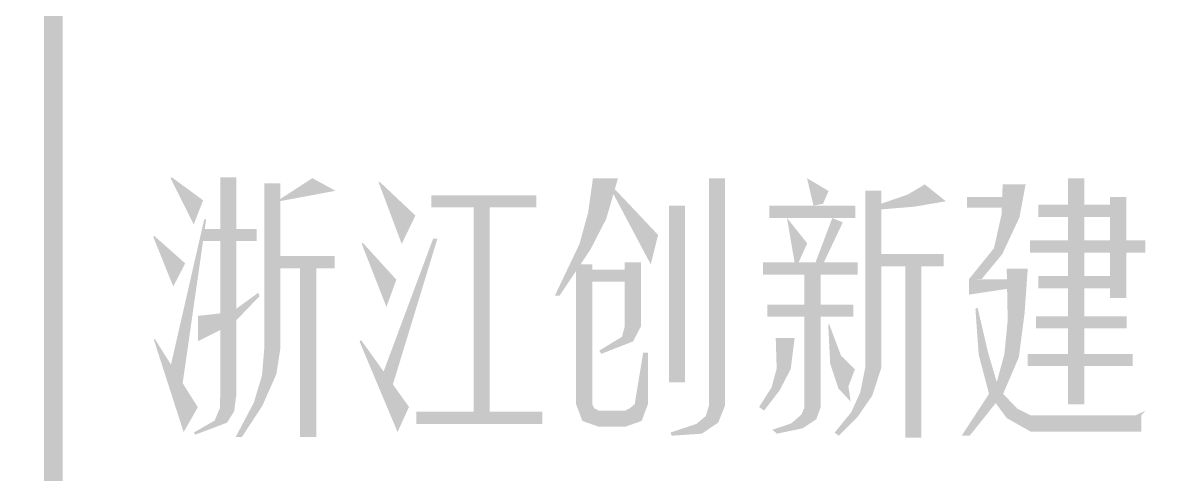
# Model space of a CAD drawing. Extents: x -202236 to 1002404, y -663931 to 1550022.
# Drawn here: x 13543.7 to 13788.2, y -354469.6 to -354372.8 of the extents above; entities that cross this region are included whole.
import ezdxf
from ezdxf.enums import TextEntityAlignment as Align

# ---------------------------------------------------------------- set-up
doc = ezdxf.new("R2010")
doc.units = 0
doc.layers.add('0-cxFrame', color=155, linetype='Continuous')
doc.layers.add('0-cxText', color=131, linetype='Continuous', lineweight=25)
doc.styles.add('cx_tuming', font='simhei.ttf')
doc.styles.add('cx_tuqian1', font='')
doc.styles.add('黑体', font='simhei.ttf', dxfattribs={"height": 12})
doc.styles.get('cx_tuqian1').set_extended_font_data('SimSun')

# ---------------------------------------------------------------- blocks, each defined once
blk = doc.blocks.new('zjcx_TT(Dragon)')
at = {"color": 7}
for points, const_width in [([(-6530.3, -3023), (-6530.3, -3603.8)], 43.3), ([(-6412.2, -3039.7), (-6412.2, -3479.4)], 43.3), ([(-4256.2, -3025.6), (-4256.2, -3631.7)], 43.3), ([(-4800.2, -3059.5), (-4800.2, -3533.1)], 43.3), ([(-4143.5, -3076.2), (-4143.5, -3346.9)], 43.3), ([(-5986.3, -3087.6), (-5704.6, -3087.6)], 32.5), ([(-5850.9, -3087.6), (-5850.9, -3668.4)], 43.3), ([(-5327, -3099.1), (-5327, -3572.7)], 43.3), ([(-5079.2, -3115.8), (-4848.2, -3115.8)], 32.5), ([(-4357.9, -3113.2), (-4143.5, -3113.2)], 32.5), ([(-6599.7, -3177.9), (-6454.2, -3177.9)], 32.5), ([(-4380.3, -3208.7), (-4070.5, -3208.7)], 32.5), ([(-6412.2, -3250.9), (-6245.5, -3250.9)], 32.5), ([(-6316.2, -3250.9), (-6316.2, -3719.3)], 43.3), ([(-5576, -3256.6), (-5576, -3631.7)], 43.3), ([(-5445.4, -3250.9), (-5445.4, -3423.4)], 43.3), ([(-4800.2, -3245.4), (-4611.4, -3245.4)], 32.5), ([(-4693, -3245.4), (-4693, -3721.9)], 43.3), ([(-5095.9, -3267.9), (-4842.4, -3267.9)], 32.5), ([(-4963.6, -3263.5), (-4963.6, -3641.4)], 43.3), ([(-5576, -3287), (-5445.4, -3287)], 32.5), ([(-4357.9, -3304.6), (-4143.5, -3304.6)], 32.5), ([(-5085, -3381), (-4853.9, -3381)], 32.5), ([(-4363.6, -3412.1), (-4121.1, -3412.1)], 32.5), ([(-4386, -3513.3), (-4104.4, -3513.3)], 32.5), ([(-6025.9, -3668.4), (-5688, -3668.4)], 32.5), ([(-5537.3, -3670.4), (-5465.2, -3670.4)], 43.3), ([(-4378.7, -3683.6), (-4081.4, -3683.6)], 43.3)]:
    blk.add_lwpolyline(points, dxfattribs=dict(at, const_width=const_width))
for points in [[(-6682.6, -3023), (-6685.2, -3025.6), (-6598.1, -3085), (-6623.2, -3149.7)], [(-6305, -3025.6), (-6397.5, -3085.6), (-6242.9, -3059.5), (-6397.4, -3088.3)], [(-5552.3, -3025.6), (-5565.4, -3118.4), (-5485.1, -3025.6), (-5516.7, -3134.6)], [(-5197.7, -3025.6), (-5241, -3025.6), (-5197.7, -3634.8), (-5241, -3634.8)], [(-4920.3, -3060.1), (-4978.1, -3025.6), (-4935.3, -3094.4), (-4960.8, -3099.1)], [(-6028.6, -3125.7), (-6124.5, -3035.5), (-6065.3, -3201.9), (-6127.7, -3035.5)], [(-5377.6, -3177.9), (-5493.6, -3055.1), (-5397.4, -3256.6), (-5497.4, -3068.1)], [(-4605.6, -3087.6), (-4662, -3042.3), (-4689.9, -3102), (-4707.9, -3069.4)], [(-4391.8, -3042.3), (-4453.3, -3042.3), (-4408.2, -3130.6), (-4456.1, -3122)], [(-4707.9, -3069.4), (-4782.7, -3095.4), (-4689.9, -3102), (-4786.9, -3110.1)], [(-4453.3, -3076.2), (-4549.3, -3076.2), (-4455.4, -3104.3), (-4549.3, -3104.3)], [(-6589.8, -3135.6), (-6595, -3135.6), (-6652.9, -3575.4), (-6684.3, -3525.5)], [(-5516.7, -3134.6), (-5565.4, -3118.4), (-5559.4, -3217.5), (-5588.6, -3202.4)], [(-4977.5, -3200.3), (-5031.8, -3132.5), (-5000.5, -3250.9), (-5011.6, -3250.9)], [(-4882.1, -3144), (-4910.3, -3132.5), (-4932.7, -3250.9), (-4955.1, -3250.9)], [(-4408.2, -3130.6), (-4456.1, -3122), (-4454.2, -3228.9), (-4476.6, -3213.4)], [(-6729.1, -3180.5), (-6731.7, -3183.1), (-6646.1, -3254), (-6678.2, -3316.1)], [(-6079.7, -3297.8), (-6169.9, -3198.7), (-6106.3, -3370.9), (-6172.5, -3201.9)], [(-5969.6, -3187.8), (-5981.1, -3187.8), (-6089, -3578.6), (-6113.9, -3543.9)], [(-5559.4, -3217.5), (-5588.6, -3202.4), (-5642.2, -3341.1), (-5654.8, -3341.1)], [(-4454.2, -3228.9), (-4476.6, -3213.4), (-4509.7, -3296.3), (-4543.6, -3296.3)], [(-4386, -3268.1), (-4442.4, -3268.1), (-4394.6, -3388.8), (-4439.8, -3406.8)], [(-4441.9, -3296.9), (-4543.6, -3296.3), (-4441.4, -3322.5), (-4543.6, -3337.8)], [(-6450, -3332.8), (-6517.1, -3381.6), (-6446.9, -3342.2), (-6517.8, -3415.8)], [(-6545.8, -3387.5), (-6612.2, -3394.9), (-6542.6, -3428.2), (-6612.2, -3462.7)], [(-4492.5, -3492.9), (-4520.6, -3372.7), (-4517.5, -3499.2), (-4526.4, -3376.3)], [(-4394.6, -3388.8), (-4439.8, -3406.8), (-4410, -3506), (-4448.8, -3498.2)], [(-4886.8, -3501.8), (-4918.6, -3417.3), (-4916, -3523.2), (-4921.2, -3417.3)], [(-5444.8, -3463.4), (-5474.6, -3450.9), (-5529.9, -3496.6), (-5535.6, -3488.2)], [(-5423.8, -3423.4), (-5467.1, -3423.4), (-5444.8, -3463.4), (-5474.6, -3450.9)], [(-6727.5, -3456.9), (-6730.4, -3458), (-6612.2, -3640), (-6650.4, -3706.6)], [(-6390.5, -3479.4), (-6433.8, -3479.4), (-6401.4, -3550.5), (-6440.2, -3555.1)], [(-6045.8, -3639), (-6174.1, -3459.9), (-6076.5, -3706.3), (-6178.3, -3464)], [(-5011.4, -3454.3), (-5062, -3454.3), (-5021.8, -3537.4), (-5059.5, -3536.4)], [(-5417.6, -3493.4), (-5404.9, -3493.4), (-5440.4, -3631.7), (-5404.9, -3631.7)], [(-4849.6, -3538), (-4886.8, -3501.8), (-4893.6, -3590), (-4916, -3523.2)], [(-4469.1, -3572.3), (-4492.5, -3492.9), (-4489.9, -3604.1), (-4517.5, -3499.2)], [(-4410, -3506), (-4448.8, -3498.2), (-4452.1, -3604), (-4469.1, -3572.3)], [(-5021.8, -3537.4), (-5059.5, -3536.4), (-5052.1, -3595.4), (-5073.2, -3586.8)], [(-4867, -3584.3), (-4849.6, -3538), (-4861.2, -3624.3), (-4893.6, -3590)], [(-4778.5, -3533.1), (-4821.9, -3533.1), (-4803.1, -3608.6), (-4835.1, -3599.8)], [(-6401.4, -3550.5), (-6440.2, -3555.1), (-6439.2, -3636.1), (-6462, -3627.5)], [(-4452.1, -3604), (-4469.1, -3572.3), (-4541.7, -3716.2), (-4563.4, -3716.2)], [(-6508.7, -3603.8), (-6552, -3603.8), (-6514.8, -3650.7), (-6553.2, -3642.3)], [(-5052.1, -3595.4), (-5073.2, -3586.8), (-5093.3, -3648.9), (-5106.8, -3639.4)], [(-4803.1, -3608.6), (-4835.1, -3599.8), (-4842, -3665.2), (-4859.4, -3653.1)], [(-4413.9, -3643.8), (-4452.1, -3604), (-4442.4, -3669), (-4471.9, -3628.9)], [(-6439.2, -3636.1), (-6462, -3627.5), (-6493.8, -3719.3), (-6510.5, -3719.3)], [(-5554.3, -3631.7), (-5597.6, -3631.7), (-5548.9, -3642.8), (-5580.8, -3676.6)], [(-5440.4, -3631.7), (-5404.9, -3631.7), (-5453.7, -3642.8), (-5421.7, -3676.6)], [(-5197.7, -3634.8), (-5241, -3634.8), (-5216.2, -3680.9), (-5249.6, -3663.4)], [(-6514.8, -3650.7), (-6553.2, -3642.3), (-6534, -3681.4), (-6567.3, -3675.7)], [(-5548.9, -3642.8), (-5580.8, -3676.6), (-5537.3, -3648.7), (-5537.3, -3692)], [(-5453.7, -3642.8), (-5421.7, -3676.6), (-5465.2, -3648.7), (-5465.2, -3692)], [(-5216.2, -3680.9), (-5249.6, -3663.4), (-5260.5, -3710.9), (-5274.6, -3684.4)], [(-4953.5, -3672.4), (-4993.3, -3659.7), (-4989.6, -3696.3), (-5019.9, -3682.9)], [(-4942, -3641.4), (-4985.3, -3641.4), (-4953.5, -3672.4), (-4993.3, -3659.7)], [(-4842, -3665.2), (-4859.4, -3653.1), (-4893, -3716.2), (-4904.1, -3708)], [(-4377.2, -3661.9), (-4413.9, -3643.8), (-4378.1, -3705.2), (-4442.4, -3669)], [(-4081.4, -3661.9), (-4070.5, -3648.9), (-4081.4, -3705.2), (-4097, -3661.9)], [(-6534, -3681.4), (-6567.3, -3675.7), (-6618.8, -3713.2), (-6623.2, -3707.8)], [(-5260.5, -3710.9), (-5274.6, -3684.4), (-5341.1, -3716.2), (-5344.2, -3707.8)], [(-4989.6, -3696.3), (-5019.9, -3682.9), (-5058.6, -3710.8), (-5071.1, -3700.2)]]:
    blk.add_solid(points, dxfattribs=at)
at = {"layer": '0-cxFrame', "const_width": 30}
blk.add_lwpolyline([(-7000, -10200.2), (0, -10200.2), (0, 0), (-7000, 0)], close=True, dxfattribs=at)
blk = doc.blocks.new('zjcx_T2(Dragon)')
at = {"layer": '0-cxFrame', "const_width": 50}
blk.add_lwpolyline([(-7000, 40000), (0, 40000), (0, 0), (-7000, 0)], close=True, dxfattribs=at)
at = {"layer": '0-cxFrame'}
blk.add_blockref('zjcx_TT(Dragon)', (0, 40000), dxfattribs=at)
blk = doc.blocks.new('TK22.A2 L(Dragon)')
at = {"layer": '0-cxFrame', "const_width": 0.5}
for points in [[(-80, 10), (-574, 10), (-574, 410), (-80, 410)], [(-10, 10), (-80, 10), (-80, 410), (-10, 410)]]:
    blk.add_lwpolyline(points, close=True, dxfattribs=at)
at = {"layer": '0-cxFrame', "xscale": 0.01, "yscale": 0.01, "zscale": 0.01}
blk.add_blockref('zjcx_T2(Dragon)', (-10, 10), dxfattribs=at)
at = {"style": '黑体', "flags": 4}
blk.add_attdef('图幅', text='', height=3.3, dxfattribs=at).set_placement((-40, 3), align=Align.RIGHT)
at = {"layer": '0-cxText', "flags": 4}
for tag, height, style, p in [('建设单位', 3.5, 'cx_tuming', (-45, 240)), ('项目名称', 3.5, 'cx_tuming', (-45, 210)), ('子项名称', 3.5, 'cx_tuming', (-45, 180)), ('工程编号', 3.3, 'cx_tuqian1', (-35, 165)), ('图名1', 3.5, 'cx_tuming', (-45, 87)), ('图名2', 3.5, 'cx_tuming', (-45, 79)), ('图名3', 3.5, 'cx_tuming', (-45, 71)), ('出图日期', 3.3, 'cx_tuqian1', (-39, 60)), ('专业', 3.3, 'cx_tuqian1', (-55, 52)), ('图号', 3.3, 'cx_tuqian1', (-55, 44)), ('版次', 3.3, 'cx_tuqian1', (-20, 44))]:
    blk.add_attdef(tag, text='', height=height, dxfattribs=dict(at, style=style)).set_placement(p, align=Align.MIDDLE)
at = {"layer": 'Defpoints', "color": 6, "flags": 4}
for tag, height, style, p in [('tufu', 3.3, '黑体', (-12, 12)), ('dwfname', 4, 'cx_tuqian1', (-80, 3))]:
    blk.add_attdef(tag, text='', height=height, dxfattribs=dict(at, style=style)).set_placement(p, align=Align.RIGHT)

msp = doc.modelspace()

# ---------------------------------------------------------------- block references
at = {"layer": '0-cxFrame', "xscale": 8, "yscale": 8, "zscale": 8}
msp.add_blockref('TK22.A2 L(Dragon)', (14190.2, -357444.07), dxfattribs=at)

doc.saveas('drawing.dxf')
